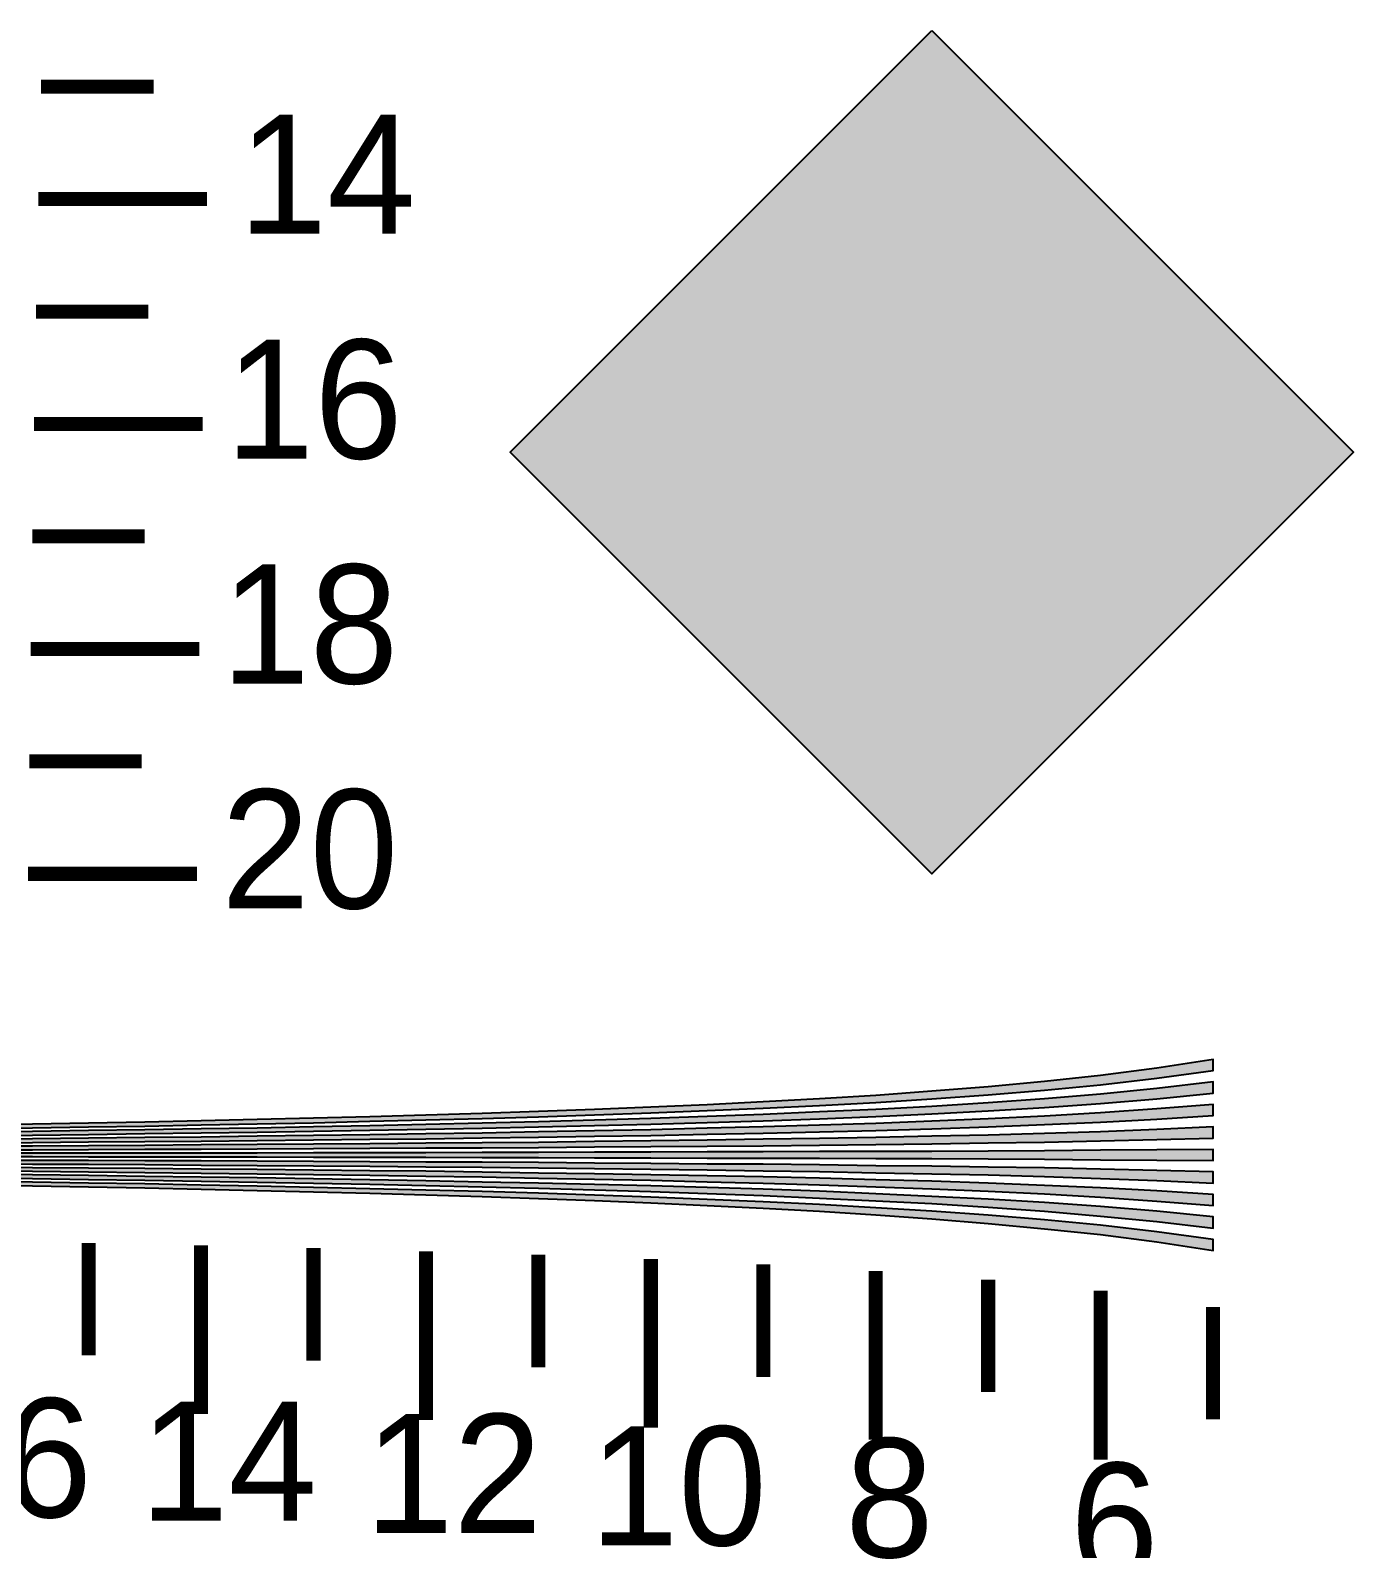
# Model space of a CAD drawing. Header units: millimetres. Extents: x 0 to 1582, y 0 to 984.
# Drawn here: x 902.8 to 1091.1, y 448.3 to 664.3 of the extents above; entities that cross this region are included whole.
import ezdxf

# ---------------------------------------------------------------- set-up
doc = ezdxf.new("R2010")
doc.units = ezdxf.units.MM
for name, color, linetype in [('CENTER', 7, 'Continuous'), ('LABELS', 7, 'Continuous'), ('SFR', 7, 'Continuous')]:
    doc.layers.add(name, color=color, linetype=linetype)

msp = doc.modelspace()

# ---------------------------------------------------------------- hatches: boundary and pattern name
at = {"layer": 'CENTER', "true_color": 0x000000}
h = msp.add_hatch(color=7, dxfattribs=at)
h.dxf.hatch_style = 1
h.paths.add_polyline_path([(1071.12, 517.85), (1063.12, 516.61), (1055.12, 515.57), (1047.12, 514.73), (1039.12, 513.97), (1031.12, 513.33), (1023.12, 512.73), (1015.12, 512.25), (1007.12, 511.81), (999.12, 511.41), (991.12, 511.05), (983.12, 510.73), (975.12, 510.45), (967.12, 510.17), (959.12, 509.93), (951.12, 509.69), (943.12, 509.49), (935.12, 509.29), (927.12, 509.09), (919.12, 508.93), (911.12, 508.77), (903.12, 508.65), (895.12, 508.49), (887.12, 508.37), (879.12, 508.25), (871.12, 508.13), (863.12, 508.01), (855.12, 507.93), (847.12, 507.81), (839.12, 507.73), (831.12, 507.65), (831.12, 507.25), (839.12, 507.33), (847.12, 507.41), (855.12, 507.49), (863.12, 507.57), (871.12, 507.69), (879.12, 507.77), (887.12, 507.89), (895.12, 508.01), (903.12, 508.13), (911.12, 508.25), (919.12, 508.37), (927.12, 508.53), (935.12, 508.69), (943.12, 508.85), (951.12, 509.05), (959.12, 509.25), (967.12, 509.45), (975.12, 509.69), (983.12, 509.97), (991.12, 510.25), (999.12, 510.57), (1007.12, 510.93), (1015.12, 511.29), (1023.12, 511.73), (1031.12, 512.25), (1039.12, 512.81), (1047.12, 513.49), (1055.12, 514.25), (1063.12, 515.17), (1071.12, 516.25), (1071.12, 517.85)])
h = msp.add_hatch(color=7, dxfattribs=at)
h.dxf.hatch_style = 1
h.paths.add_polyline_path([(1071.12, 514.65), (1063.12, 513.69), (1055.12, 512.93), (1047.12, 512.25), (1039.12, 511.69), (1031.12, 511.17), (1023.12, 510.73), (1015.12, 510.37), (1007.12, 510.01), (999.12, 509.73), (991.12, 509.45), (983.12, 509.21), (975.12, 508.97), (967.12, 508.77), (959.12, 508.57), (951.12, 508.41), (943.12, 508.25), (935.12, 508.09), (927.12, 507.97), (919.12, 507.85), (911.12, 507.73), (903.12, 507.61), (895.12, 507.49), (887.12, 507.41), (879.12, 507.29), (871.12, 507.21), (863.12, 507.13), (855.12, 507.05), (847.12, 506.97), (839.12, 506.93), (831.12, 506.85), (831.12, 506.45), (839.12, 506.49), (847.12, 506.57), (855.12, 506.61), (863.12, 506.69), (871.12, 506.77), (879.12, 506.85), (887.12, 506.93), (895.12, 507.01), (903.12, 507.09), (911.12, 507.17), (919.12, 507.29), (927.12, 507.41), (935.12, 507.49), (943.12, 507.65), (951.12, 507.77), (959.12, 507.93), (967.12, 508.09), (975.12, 508.25), (983.12, 508.45), (991.12, 508.65), (999.12, 508.89), (1007.12, 509.13), (1015.12, 509.41), (1023.12, 509.73), (1031.12, 510.13), (1039.12, 510.53), (1047.12, 511.01), (1055.12, 511.57), (1063.12, 512.25), (1071.12, 513.05), (1071.12, 514.65)])
h = msp.add_hatch(color=7, dxfattribs=at)
h.dxf.hatch_style = 1
h.paths.add_polyline_path([(1071.12, 511.45), (1063.12, 510.81), (1055.12, 510.25), (1047.12, 509.77), (1039.12, 509.41), (1031.12, 509.05), (1023.12, 508.73), (1015.12, 508.49), (1007.12, 508.25), (999.12, 508.05), (991.12, 507.85), (983.12, 507.69), (975.12, 507.53), (967.12, 507.37), (959.12, 507.25), (951.12, 507.13), (943.12, 507.01), (935.12, 506.93), (927.12, 506.81), (919.12, 506.73), (911.12, 506.65), (903.12, 506.57), (895.12, 506.49), (887.12, 506.45), (879.12, 506.37), (871.12, 506.29), (863.12, 506.25), (855.12, 506.21), (847.12, 506.13), (839.12, 506.09), (831.12, 506.05), (831.12, 505.65), (839.12, 505.69), (847.12, 505.73), (855.12, 505.77), (863.12, 505.81), (871.12, 505.85), (879.12, 505.88), (887.12, 505.92), (895.12, 506), (903.12, 506.04), (911.12, 506.12), (919.12, 506.16), (927.12, 506.24), (935.12, 506.33), (943.12, 506.41), (951.12, 506.49), (959.12, 506.57), (967.12, 506.69), (975.12, 506.81), (983.12, 506.93), (991.12, 507.05), (999.12, 507.21), (1007.12, 507.37), (1015.12, 507.53), (1023.12, 507.73), (1031.12, 507.97), (1039.12, 508.25), (1047.12, 508.57), (1055.12, 508.93), (1063.12, 509.33), (1071.12, 509.85), (1071.12, 511.45)])
h = msp.add_hatch(color=7, dxfattribs=at)
h.dxf.hatch_style = 1
h.paths.add_polyline_path([(1071.12, 508.25), (1063.12, 507.89), (1055.12, 507.57), (1047.12, 507.33), (1039.12, 507.09), (1031.12, 506.93), (1023.12, 506.73), (1015.12, 506.61), (1007.12, 506.49), (999.12, 506.37), (991.12, 506.25), (983.12, 506.17), (975.12, 506.05), (967.12, 505.97), (959.12, 505.93), (951.12, 505.85), (943.12, 505.77), (935.12, 505.73), (927.12, 505.69), (919.12, 505.61), (911.12, 505.57), (903.12, 505.53), (895.12, 505.49), (887.12, 505.45), (879.12, 505.41), (871.12, 505.41), (863.12, 505.37), (855.12, 505.33), (847.12, 505.29), (839.12, 505.29), (831.12, 505.25), (831.12, 504.85), (839.12, 504.85), (847.12, 504.89), (855.12, 504.89), (863.12, 504.93), (871.12, 504.93), (879.12, 504.97), (887.12, 504.97), (895.12, 505.01), (903.12, 505.01), (911.12, 505.05), (919.12, 505.09), (927.12, 505.09), (935.12, 505.13), (943.12, 505.17), (951.12, 505.21), (959.12, 505.25), (967.12, 505.29), (975.12, 505.33), (983.12, 505.41), (991.12, 505.45), (999.12, 505.53), (1007.12, 505.57), (1015.12, 505.65), (1023.12, 505.73), (1031.12, 505.85), (1039.12, 505.97), (1047.12, 506.09), (1055.12, 506.25), (1063.12, 506.45), (1071.12, 506.65), (1071.12, 508.25)])
h = msp.add_hatch(color=7, dxfattribs=at)
h.dxf.hatch_style = 1
h.paths.add_polyline_path([(1071.12, 505.05), (1063.12, 504.97), (1055.12, 504.93), (1047.12, 504.85), (1039.12, 504.81), (1031.12, 504.77), (1023.12, 504.73), (1015.12, 504.73), (1007.12, 504.69), (999.12, 504.69), (991.12, 504.65), (983.12, 504.65), (975.12, 504.61), (967.12, 504.61), (959.12, 504.57), (951.12, 504.57), (943.12, 504.57), (935.12, 504.53), (927.12, 504.53), (919.12, 504.53), (911.12, 504.53), (903.12, 504.49), (895.12, 504.49), (887.12, 504.49), (879.12, 504.49), (871.12, 504.49), (863.12, 504.49), (855.12, 504.45), (847.12, 504.45), (839.12, 504.45), (831.12, 504.45), (831.12, 504.05), (839.12, 504.05), (847.12, 504.05), (855.12, 504.05), (863.12, 504.02), (871.12, 504.02), (879.12, 504.02), (887.12, 504.02), (895.12, 504.02), (903.12, 504.02), (911.12, 503.98), (919.12, 503.98), (927.12, 503.98), (935.12, 503.98), (943.12, 503.94), (951.12, 503.94), (959.12, 503.94), (967.12, 503.9), (975.12, 503.9), (983.12, 503.86), (991.12, 503.86), (999.12, 503.82), (1007.12, 503.82), (1015.12, 503.78), (1023.12, 503.74), (1031.12, 503.74), (1039.12, 503.7), (1047.12, 503.66), (1055.12, 503.58), (1063.12, 503.54), (1071.12, 503.46), (1071.12, 505.05)])
h = msp.add_hatch(color=7, dxfattribs=at)
h.dxf.hatch_style = 1
h.paths.add_polyline_path([(1071.12, 501.85), (1063.12, 502.05), (1055.12, 502.25), (1047.12, 502.41), (1039.12, 502.53), (1031.12, 502.65), (1023.12, 502.73), (1015.12, 502.85), (1007.12, 502.93), (999.12, 502.97), (991.12, 503.05), (983.12, 503.09), (975.12, 503.17), (967.12, 503.21), (959.12, 503.25), (951.12, 503.29), (943.12, 503.33), (935.12, 503.37), (927.12, 503.41), (919.12, 503.41), (911.12, 503.45), (903.12, 503.49), (895.12, 503.49), (887.12, 503.53), (879.12, 503.53), (871.12, 503.57), (863.12, 503.57), (855.12, 503.61), (847.12, 503.61), (839.12, 503.65), (831.12, 503.65), (831.12, 503.25), (839.12, 503.21), (847.12, 503.21), (855.12, 503.17), (863.12, 503.13), (871.12, 503.09), (879.12, 503.09), (887.12, 503.05), (895.12, 503.01), (903.12, 502.97), (911.12, 502.93), (919.12, 502.89), (927.12, 502.81), (935.12, 502.77), (943.12, 502.73), (951.12, 502.65), (959.12, 502.57), (967.12, 502.53), (975.12, 502.45), (983.12, 502.33), (991.12, 502.25), (999.12, 502.13), (1007.12, 502.01), (1015.12, 501.89), (1023.12, 501.73), (1031.12, 501.57), (1039.12, 501.41), (1047.12, 501.17), (1055.12, 500.93), (1063.12, 500.61), (1071.12, 500.25), (1071.12, 501.85)])
h = msp.add_hatch(color=7, dxfattribs=at)
h.dxf.hatch_style = 1
h.paths.add_polyline_path([(1071.12, 498.65), (1063.12, 499.17), (1055.12, 499.57), (1047.12, 499.93), (1039.12, 500.25), (1031.12, 500.53), (1023.12, 500.73), (1015.12, 500.97), (1007.12, 501.13), (999.12, 501.29), (991.12, 501.45), (983.12, 501.57), (975.12, 501.69), (967.12, 501.81), (959.12, 501.93), (951.12, 502.01), (943.12, 502.09), (935.12, 502.17), (927.12, 502.25), (919.12, 502.33), (911.12, 502.37), (903.12, 502.45), (895.12, 502.49), (887.12, 502.57), (879.12, 502.61), (871.12, 502.65), (863.12, 502.69), (855.12, 502.73), (847.12, 502.77), (839.12, 502.81), (831.12, 502.85), (831.12, 502.45), (839.12, 502.41), (847.12, 502.37), (855.12, 502.29), (863.12, 502.25), (871.12, 502.21), (879.12, 502.13), (887.12, 502.05), (895.12, 502.01), (903.12, 501.93), (911.12, 501.85), (919.12, 501.77), (927.12, 501.69), (935.12, 501.57), (943.12, 501.49), (951.12, 501.37), (959.12, 501.25), (967.12, 501.13), (975.12, 500.97), (983.12, 500.81), (991.12, 500.65), (999.12, 500.45), (1007.12, 500.25), (1015.12, 500.01), (1023.12, 499.73), (1031.12, 499.45), (1039.12, 499.09), (1047.12, 498.73), (1055.12, 498.25), (1063.12, 497.69), (1071.12, 497.05), (1071.12, 498.65)])
h = msp.add_hatch(color=7, dxfattribs=at)
h.dxf.hatch_style = 1
h.paths.add_polyline_path([(1071.12, 495.45), (1063.12, 496.25), (1055.12, 496.93), (1047.12, 497.49), (1039.12, 497.97), (1031.12, 498.37), (1023.12, 498.73), (1015.12, 499.09), (1007.12, 499.37), (999.12, 499.61), (991.12, 499.85), (983.12, 500.05), (975.12, 500.25), (967.12, 500.41), (959.12, 500.57), (951.12, 500.73), (943.12, 500.85), (935.12, 501.01), (927.12, 501.09), (919.12, 501.21), (911.12, 501.33), (903.12, 501.41), (895.12, 501.49), (887.12, 501.57), (879.12, 501.65), (871.12, 501.73), (863.12, 501.81), (855.12, 501.89), (847.12, 501.93), (839.12, 502.01), (831.12, 502.05), (831.12, 501.65), (839.12, 501.57), (847.12, 501.53), (855.12, 501.45), (863.12, 501.37), (871.12, 501.29), (879.12, 501.21), (887.12, 501.09), (895.12, 501.01), (903.12, 500.89), (911.12, 500.77), (919.12, 500.65), (927.12, 500.53), (935.12, 500.41), (943.12, 500.25), (951.12, 500.09), (959.12, 499.93), (967.12, 499.73), (975.12, 499.53), (983.12, 499.29), (991.12, 499.05), (999.12, 498.77), (1007.12, 498.49), (1015.12, 498.13), (1023.12, 497.73), (1031.12, 497.33), (1039.12, 496.81), (1047.12, 496.25), (1055.12, 495.57), (1063.12, 494.81), (1071.12, 493.85), (1071.12, 495.45), (1071.12, 495.45)])
h = msp.add_hatch(color=7, dxfattribs=at)
h.dxf.hatch_style = 1
h.paths.add_polyline_path([(1071.12, 492.25), (1063.12, 493.33), (1055.12, 494.25), (1047.12, 495.01), (1039.12, 495.69), (1031.12, 496.25), (1023.12, 496.73), (1015.12, 497.21), (1007.12, 497.57), (999.12, 497.93), (991.12, 498.25), (983.12, 498.53), (975.12, 498.81), (967.12, 499.05), (959.12, 499.25), (951.12, 499.45), (943.12, 499.65), (935.12, 499.81), (927.12, 499.97), (919.12, 500.13), (911.12, 500.25), (903.12, 500.37), (895.12, 500.49), (887.12, 500.61), (879.12, 500.73), (871.12, 500.81), (863.12, 500.93), (855.12, 501.01), (847.12, 501.09), (839.12, 501.17), (831.12, 501.25), (831.12, 500.85), (839.12, 500.77), (847.12, 500.69), (855.12, 500.57), (863.12, 500.49), (871.12, 500.37), (879.12, 500.25), (887.12, 500.13), (895.12, 500.01), (903.12, 499.85), (911.12, 499.73), (919.12, 499.57), (927.12, 499.41), (935.12, 499.21), (943.12, 499.01), (951.12, 498.81), (959.12, 498.57), (967.12, 498.33), (975.12, 498.05), (983.12, 497.77), (991.12, 497.45), (999.12, 497.09), (1007.12, 496.69), (1015.12, 496.25), (1023.12, 495.73), (1031.12, 495.17), (1039.12, 494.53), (1047.12, 493.77), (1055.12, 492.93), (1063.12, 491.89), (1071.12, 490.65), (1071.12, 492.25)])
at = {"layer": 'SFR', "true_color": 0x000000}
h = msp.add_hatch(color=7, dxfattribs=at)
h.dxf.hatch_style = 1
h.paths.add_polyline_path([(1031.12, 664.25), (1091.12, 604.25), (1031.12, 544.25), (971.12, 604.25), (1031.12, 664.25)])

# ---------------------------------------------------------------- linework, layer by layer
at = {"layer": 'CENTER', "color": 250, "lineweight": 35, "const_width": 2}
for points in [[(904.36, 656.25), (920.36, 656.25)], [(903.96, 640.25), (927.96, 640.25)], [(903.64, 624.25), (919.64, 624.25)], [(903.36, 608.25), (927.36, 608.25)], [(903.12, 592.25), (919.12, 592.25)], [(902.88, 576.25), (926.88, 576.25)], [(902.68, 560.25), (918.68, 560.25)], [(902.52, 544.25), (926.52, 544.25)], [(911.12, 491.73), (911.12, 475.73)], [(927.12, 491.41), (927.12, 467.41)], [(943.12, 491.01), (943.12, 475.01)], [(959.12, 490.57), (959.12, 466.57)], [(975.12, 490.05), (975.12, 474.05)], [(991.12, 489.45), (991.12, 465.45)], [(1007.12, 488.69), (1007.12, 472.69)], [(1023.12, 487.73), (1023.12, 463.73)], [(1039.12, 486.53), (1039.12, 470.53)], [(1055.12, 484.93), (1055.12, 460.93)], [(1071.12, 482.65), (1071.12, 466.65)]]:
    msp.add_lwpolyline(points, dxfattribs=at)
at = {"layer": 'CENTER', "color": 250}
for points in [[(895.12, 508.01), (903.12, 508.13), (911.12, 508.25), (919.12, 508.37), (927.12, 508.53), (935.12, 508.69), (943.12, 508.85), (951.12, 509.05), (959.12, 509.25), (967.12, 509.45), (975.12, 509.69), (983.12, 509.97), (991.12, 510.25), (999.12, 510.57), (1007.12, 510.93), (1015.12, 511.29), (1023.12, 511.73), (1031.12, 512.25), (1039.12, 512.81), (1047.12, 513.49), (1055.12, 514.25), (1063.12, 515.17), (1071.12, 516.25), (1071.12, 517.85), (1071.12, 517.85), (1063.12, 516.61), (1055.12, 515.57), (1047.12, 514.73), (1039.12, 513.97), (1031.12, 513.33), (1023.12, 512.73), (1015.12, 512.25), (1007.12, 511.81), (999.12, 511.41), (991.12, 511.05), (983.12, 510.73), (975.12, 510.45), (967.12, 510.17), (959.12, 509.93), (951.12, 509.69), (943.12, 509.49), (935.12, 509.29), (927.12, 509.09), (919.12, 508.93), (911.12, 508.77), (903.12, 508.65), (895.12, 508.49)], [(895.12, 507.01), (903.12, 507.09), (911.12, 507.17), (919.12, 507.29), (927.12, 507.41), (935.12, 507.49), (943.12, 507.65), (951.12, 507.77), (959.12, 507.93), (967.12, 508.09), (975.12, 508.25), (983.12, 508.45), (991.12, 508.65), (999.12, 508.89), (1007.12, 509.13), (1015.12, 509.41), (1023.12, 509.73), (1031.12, 510.13), (1039.12, 510.53), (1047.12, 511.01), (1055.12, 511.57), (1063.12, 512.25), (1071.12, 513.05), (1071.12, 514.65), (1071.12, 514.65), (1063.12, 513.69), (1055.12, 512.93), (1047.12, 512.25), (1039.12, 511.69), (1031.12, 511.17), (1023.12, 510.73), (1015.12, 510.37), (1007.12, 510.01), (999.12, 509.73), (991.12, 509.45), (983.12, 509.21), (975.12, 508.97), (967.12, 508.77), (959.12, 508.57), (951.12, 508.41), (943.12, 508.25), (935.12, 508.09), (927.12, 507.97), (919.12, 507.85), (911.12, 507.73), (903.12, 507.61), (895.12, 507.49)], [(895.12, 506), (903.12, 506.04), (911.12, 506.12), (919.12, 506.16), (927.12, 506.24), (935.12, 506.33), (943.12, 506.41), (951.12, 506.49), (959.12, 506.57), (967.12, 506.69), (975.12, 506.81), (983.12, 506.93), (991.12, 507.05), (999.12, 507.21), (1007.12, 507.37), (1015.12, 507.53), (1023.12, 507.73), (1031.12, 507.97), (1039.12, 508.25), (1047.12, 508.57), (1055.12, 508.93), (1063.12, 509.33), (1071.12, 509.85), (1071.12, 511.45), (1071.12, 511.45), (1063.12, 510.81), (1055.12, 510.25), (1047.12, 509.77), (1039.12, 509.41), (1031.12, 509.05), (1023.12, 508.73), (1015.12, 508.49), (1007.12, 508.25), (999.12, 508.05), (991.12, 507.85), (983.12, 507.69), (975.12, 507.53), (967.12, 507.37), (959.12, 507.25), (951.12, 507.13), (943.12, 507.01), (935.12, 506.93), (927.12, 506.81), (919.12, 506.73), (911.12, 506.65), (903.12, 506.57), (895.12, 506.49)], [(895.12, 505.01), (903.12, 505.01), (911.12, 505.05), (919.12, 505.09), (927.12, 505.09), (935.12, 505.13), (943.12, 505.17), (951.12, 505.21), (959.12, 505.25), (967.12, 505.29), (975.12, 505.33), (983.12, 505.41), (991.12, 505.45), (999.12, 505.53), (1007.12, 505.57), (1015.12, 505.65), (1023.12, 505.73), (1031.12, 505.85), (1039.12, 505.97), (1047.12, 506.09), (1055.12, 506.25), (1063.12, 506.45), (1071.12, 506.65), (1071.12, 508.25), (1071.12, 508.25), (1063.12, 507.89), (1055.12, 507.57), (1047.12, 507.33), (1039.12, 507.09), (1031.12, 506.93), (1023.12, 506.73), (1015.12, 506.61), (1007.12, 506.49), (999.12, 506.37), (991.12, 506.25), (983.12, 506.17), (975.12, 506.05), (967.12, 505.97), (959.12, 505.93), (951.12, 505.85), (943.12, 505.77), (935.12, 505.73), (927.12, 505.69), (919.12, 505.61), (911.12, 505.57), (903.12, 505.53), (895.12, 505.49)], [(895.12, 504.02), (903.12, 504.02), (911.12, 503.98), (919.12, 503.98), (927.12, 503.98), (935.12, 503.98), (943.12, 503.94), (951.12, 503.94), (959.12, 503.94), (967.12, 503.9), (975.12, 503.9), (983.12, 503.86), (991.12, 503.86), (999.12, 503.82), (1007.12, 503.82), (1015.12, 503.78), (1023.12, 503.74), (1031.12, 503.74), (1039.12, 503.7), (1047.12, 503.66), (1055.12, 503.58), (1063.12, 503.54), (1071.12, 503.46), (1071.12, 505.05), (1071.12, 505.05), (1063.12, 504.97), (1055.12, 504.93), (1047.12, 504.85), (1039.12, 504.81), (1031.12, 504.77), (1023.12, 504.73), (1015.12, 504.73), (1007.12, 504.69), (999.12, 504.69), (991.12, 504.65), (983.12, 504.65), (975.12, 504.61), (967.12, 504.61), (959.12, 504.57), (951.12, 504.57), (943.12, 504.57), (935.12, 504.53), (927.12, 504.53), (919.12, 504.53), (911.12, 504.53), (903.12, 504.49), (895.12, 504.49)], [(895.12, 503.01), (903.12, 502.97), (911.12, 502.93), (919.12, 502.89), (927.12, 502.81), (935.12, 502.77), (943.12, 502.73), (951.12, 502.65), (959.12, 502.57), (967.12, 502.53), (975.12, 502.45), (983.12, 502.33), (991.12, 502.25), (999.12, 502.13), (1007.12, 502.01), (1015.12, 501.89), (1023.12, 501.73), (1031.12, 501.57), (1039.12, 501.41), (1047.12, 501.17), (1055.12, 500.93), (1063.12, 500.61), (1071.12, 500.25), (1071.12, 501.85), (1071.12, 501.85), (1063.12, 502.05), (1055.12, 502.25), (1047.12, 502.41), (1039.12, 502.53), (1031.12, 502.65), (1023.12, 502.73), (1015.12, 502.85), (1007.12, 502.93), (999.12, 502.97), (991.12, 503.05), (983.12, 503.09), (975.12, 503.17), (967.12, 503.21), (959.12, 503.25), (951.12, 503.29), (943.12, 503.33), (935.12, 503.37), (927.12, 503.41), (919.12, 503.41), (911.12, 503.45), (903.12, 503.49), (895.12, 503.49)], [(895.12, 502.01), (903.12, 501.93), (911.12, 501.85), (919.12, 501.77), (927.12, 501.69), (935.12, 501.57), (943.12, 501.49), (951.12, 501.37), (959.12, 501.25), (967.12, 501.13), (975.12, 500.97), (983.12, 500.81), (991.12, 500.65), (999.12, 500.45), (1007.12, 500.25), (1015.12, 500.01), (1023.12, 499.73), (1031.12, 499.45), (1039.12, 499.09), (1047.12, 498.73), (1055.12, 498.25), (1063.12, 497.69), (1071.12, 497.05), (1071.12, 498.65), (1071.12, 498.65), (1063.12, 499.17), (1055.12, 499.57), (1047.12, 499.93), (1039.12, 500.25), (1031.12, 500.53), (1023.12, 500.73), (1015.12, 500.97), (1007.12, 501.13), (999.12, 501.29), (991.12, 501.45), (983.12, 501.57), (975.12, 501.69), (967.12, 501.81), (959.12, 501.93), (951.12, 502.01), (943.12, 502.09), (935.12, 502.17), (927.12, 502.25), (919.12, 502.33), (911.12, 502.37), (903.12, 502.45), (895.12, 502.49)], [(895.12, 501.01), (903.12, 500.89), (911.12, 500.77), (919.12, 500.65), (927.12, 500.53), (935.12, 500.41), (943.12, 500.25), (951.12, 500.09), (959.12, 499.93), (967.12, 499.73), (975.12, 499.53), (983.12, 499.29), (991.12, 499.05), (999.12, 498.77), (1007.12, 498.49), (1015.12, 498.13), (1023.12, 497.73), (1031.12, 497.33), (1039.12, 496.81), (1047.12, 496.25), (1055.12, 495.57), (1063.12, 494.81), (1071.12, 493.85), (1071.12, 495.45), (1071.12, 495.45), (1071.12, 495.45), (1063.12, 496.25), (1055.12, 496.93), (1047.12, 497.49), (1039.12, 497.97), (1031.12, 498.37), (1023.12, 498.73), (1015.12, 499.09), (1007.12, 499.37), (999.12, 499.61), (991.12, 499.85), (983.12, 500.05), (975.12, 500.25), (967.12, 500.41), (959.12, 500.57), (951.12, 500.73), (943.12, 500.85), (935.12, 501.01), (927.12, 501.09), (919.12, 501.21), (911.12, 501.33), (903.12, 501.41), (895.12, 501.49)], [(895.12, 500.01), (903.12, 499.85), (911.12, 499.73), (919.12, 499.57), (927.12, 499.41), (935.12, 499.21), (943.12, 499.01), (951.12, 498.81), (959.12, 498.57), (967.12, 498.33), (975.12, 498.05), (983.12, 497.77), (991.12, 497.45), (999.12, 497.09), (1007.12, 496.69), (1015.12, 496.25), (1023.12, 495.73), (1031.12, 495.17), (1039.12, 494.53), (1047.12, 493.77), (1055.12, 492.93), (1063.12, 491.89), (1071.12, 490.65), (1071.12, 492.25), (1071.12, 492.25), (1063.12, 493.33), (1055.12, 494.25), (1047.12, 495.01), (1039.12, 495.69), (1031.12, 496.25), (1023.12, 496.73), (1015.12, 497.21), (1007.12, 497.57), (999.12, 497.93), (991.12, 498.25), (983.12, 498.53), (975.12, 498.81), (967.12, 499.05), (959.12, 499.25), (951.12, 499.45), (943.12, 499.65), (935.12, 499.81), (927.12, 499.97), (919.12, 500.13), (911.12, 500.25), (903.12, 500.37), (895.12, 500.49)]]:
    msp.add_lwpolyline(points, dxfattribs=at)
at = {"layer": 'CENTER', "color": 250, "true_color": 0x000000}
for points in [[(1071.12, 516.25), (1023.12, 512.73), (991.12, 510.25)], [(1071.12, 516.25), (991.12, 510.25), (999.12, 510.57)], [(1071.12, 516.25), (999.12, 510.57), (1007.12, 510.93)], [(1071.12, 516.25), (1007.12, 510.93), (1015.12, 511.29)], [(1071.12, 516.25), (1015.12, 511.29), (1023.12, 511.73)], [(1071.12, 516.25), (1031.12, 513.33), (1023.12, 512.73)], [(1071.12, 516.25), (1023.12, 511.73), (1031.12, 512.25)], [(1071.12, 516.25), (1039.12, 513.97), (1031.12, 513.33)], [(1071.12, 516.25), (1031.12, 512.25), (1039.12, 512.81)], [(1071.12, 516.25), (1047.12, 514.73), (1039.12, 513.97)], [(1071.12, 516.25), (1039.12, 512.81), (1047.12, 513.49)], [(1071.12, 516.25), (1055.12, 515.57), (1047.12, 514.73)], [(1071.12, 516.25), (1047.12, 513.49), (1055.12, 514.25)], [(1071.12, 516.25), (1063.12, 516.61), (1055.12, 515.57)], [(1055.12, 514.25), (1063.12, 515.17), (1071.12, 516.25)], [(1071.12, 516.25), (1071.12, 517.85), (1063.12, 516.61)], [(1071.12, 513.05), (1071.12, 514.65), (1063.12, 513.69)], [(1015.12, 512.25), (1007.12, 511.81), (967.12, 509.45)], [(1015.12, 512.25), (967.12, 509.45), (975.12, 509.69)], [(1071.12, 513.05), (1023.12, 510.73), (975.12, 508.25)], [(1071.12, 513.05), (975.12, 508.25), (983.12, 508.45)], [(1023.12, 512.73), (1015.12, 512.25), (975.12, 509.69)], [(1023.12, 512.73), (975.12, 509.69), (983.12, 509.97)], [(1071.12, 513.05), (983.12, 508.45), (991.12, 508.65)], [(1023.12, 512.73), (983.12, 509.97), (991.12, 510.25)], [(1071.12, 513.05), (991.12, 508.65), (999.12, 508.89)], [(1071.12, 513.05), (999.12, 508.89), (1007.12, 509.13)], [(1071.12, 513.05), (1007.12, 509.13), (1015.12, 509.41)], [(1071.12, 513.05), (1015.12, 509.41), (1023.12, 509.73)], [(1071.12, 513.05), (1031.12, 511.17), (1023.12, 510.73)], [(1071.12, 513.05), (1023.12, 509.73), (1031.12, 510.13)], [(1071.12, 513.05), (1039.12, 511.69), (1031.12, 511.17)], [(1071.12, 513.05), (1031.12, 510.13), (1039.12, 510.53)], [(1071.12, 513.05), (1047.12, 512.25), (1039.12, 511.69)], [(1071.12, 513.05), (1039.12, 510.53), (1047.12, 511.01)], [(1071.12, 513.05), (1055.12, 512.93), (1047.12, 512.25)], [(1071.12, 513.05), (1047.12, 511.01), (1055.12, 511.57)], [(1071.12, 513.05), (1063.12, 513.69), (1055.12, 512.93)], [(1055.12, 511.57), (1063.12, 512.25), (1071.12, 513.05)], [(967.12, 510.17), (951.12, 509.69), (903.12, 508.13)], [(967.12, 510.17), (903.12, 508.13), (911.12, 508.25)], [(967.12, 510.17), (911.12, 508.25), (919.12, 508.37)], [(983.12, 510.73), (975.12, 510.45), (919.12, 508.37)], [(983.12, 510.73), (919.12, 508.37), (927.12, 508.53)], [(975.12, 510.45), (967.12, 510.17), (919.12, 508.37)], [(983.12, 510.73), (927.12, 508.53), (935.12, 508.69)], [(1071.12, 509.85), (991.12, 507.85), (927.12, 506.24)], [(1071.12, 509.85), (927.12, 506.24), (935.12, 506.33)], [(991.12, 511.05), (983.12, 510.73), (935.12, 508.69)], [(991.12, 511.05), (935.12, 508.69), (943.12, 508.85)], [(1007.12, 510.01), (999.12, 509.73), (935.12, 507.49)], [(1007.12, 510.01), (935.12, 507.49), (943.12, 507.65)], [(1071.12, 509.85), (935.12, 506.33), (943.12, 506.41)], [(999.12, 511.41), (991.12, 511.05), (943.12, 508.85)], [(999.12, 511.41), (943.12, 508.85), (951.12, 509.05)], [(1007.12, 510.01), (943.12, 507.65), (951.12, 507.77)], [(1071.12, 509.85), (943.12, 506.41), (951.12, 506.49)], [(999.12, 511.41), (951.12, 509.05), (959.12, 509.25)], [(967.12, 510.17), (959.12, 509.93), (951.12, 509.69)], [(1007.12, 510.01), (951.12, 507.77), (959.12, 507.93)], [(1071.12, 509.85), (951.12, 506.49), (959.12, 506.57)], [(1007.12, 511.81), (999.12, 511.41), (959.12, 509.25)], [(1007.12, 511.81), (959.12, 509.25), (967.12, 509.45)], [(1007.12, 510.01), (959.12, 507.93), (967.12, 508.09)], [(1071.12, 509.85), (959.12, 506.57), (967.12, 506.69)], [(1023.12, 510.73), (1015.12, 510.37), (967.12, 508.09)], [(1023.12, 510.73), (967.12, 508.09), (975.12, 508.25)], [(1015.12, 510.37), (1007.12, 510.01), (967.12, 508.09)], [(1071.12, 509.85), (967.12, 506.69), (975.12, 506.81)], [(1071.12, 509.85), (975.12, 506.81), (983.12, 506.93)], [(1071.12, 509.85), (983.12, 506.93), (991.12, 507.05)], [(1071.12, 509.85), (999.12, 508.05), (991.12, 507.85)], [(1071.12, 509.85), (991.12, 507.05), (999.12, 507.21)], [(1071.12, 509.85), (1007.12, 508.25), (999.12, 508.05)], [(1071.12, 509.85), (999.12, 507.21), (1007.12, 507.37)], [(1071.12, 509.85), (1015.12, 508.49), (1007.12, 508.25)], [(1071.12, 509.85), (1007.12, 507.37), (1015.12, 507.53)], [(1071.12, 509.85), (1023.12, 508.73), (1015.12, 508.49)], [(1071.12, 509.85), (1015.12, 507.53), (1023.12, 507.73)], [(1071.12, 509.85), (1031.12, 509.05), (1023.12, 508.73)], [(1071.12, 509.85), (1023.12, 507.73), (1031.12, 507.97)], [(1071.12, 509.85), (1039.12, 509.41), (1031.12, 509.05)], [(1071.12, 509.85), (1031.12, 507.97), (1039.12, 508.25)], [(1071.12, 509.85), (1047.12, 509.77), (1039.12, 509.41)], [(1071.12, 509.85), (1039.12, 508.25), (1047.12, 508.57)], [(1071.12, 509.85), (1055.12, 510.25), (1047.12, 509.77)], [(1071.12, 509.85), (1047.12, 508.57), (1055.12, 508.93)], [(1071.12, 509.85), (1063.12, 510.81), (1055.12, 510.25)], [(1055.12, 508.93), (1063.12, 509.33), (1071.12, 509.85)], [(1071.12, 509.85), (1071.12, 511.45), (1063.12, 510.81)], [(911.12, 508.77), (895.12, 508.49), (831.12, 507.25)], [(911.12, 508.77), (831.12, 507.25), (839.12, 507.33)], [(935.12, 508.09), (911.12, 507.73), (831.12, 506.45)], [(935.12, 508.09), (831.12, 506.45), (839.12, 506.49)], [(911.12, 507.73), (903.12, 507.61), (831.12, 506.45)], [(903.12, 507.61), (895.12, 507.49), (831.12, 506.45)], [(927.12, 509.09), (919.12, 508.93), (839.12, 507.33)], [(927.12, 509.09), (839.12, 507.33), (847.12, 507.41)], [(919.12, 508.93), (911.12, 508.77), (839.12, 507.33)], [(935.12, 508.09), (839.12, 506.49), (847.12, 506.57)], [(927.12, 509.09), (847.12, 507.41), (855.12, 507.49)], [(935.12, 508.09), (847.12, 506.57), (855.12, 506.61)], [(927.12, 509.09), (855.12, 507.49), (863.12, 507.57)], [(935.12, 508.09), (855.12, 506.61), (863.12, 506.69)], [(927.12, 509.09), (863.12, 507.57), (871.12, 507.69)], [(935.12, 508.09), (863.12, 506.69), (871.12, 506.77)], [(927.12, 509.09), (871.12, 507.69), (879.12, 507.77)], [(959.12, 508.57), (951.12, 508.41), (871.12, 506.77)], [(959.12, 508.57), (871.12, 506.77), (879.12, 506.85)], [(951.12, 508.41), (943.12, 508.25), (871.12, 506.77)], [(943.12, 508.25), (935.12, 508.09), (871.12, 506.77)], [(951.12, 509.69), (935.12, 509.29), (879.12, 507.77)], [(951.12, 509.69), (879.12, 507.77), (887.12, 507.89)], [(935.12, 509.29), (927.12, 509.09), (879.12, 507.77)], [(959.12, 508.57), (879.12, 506.85), (887.12, 506.93)], [(951.12, 509.69), (887.12, 507.89), (895.12, 508.01)], [(959.12, 508.57), (887.12, 506.93), (895.12, 507.01)], [(951.12, 509.69), (895.12, 508.01), (903.12, 508.13)], [(911.12, 508.77), (903.12, 508.65), (895.12, 508.49)], [(959.12, 508.57), (895.12, 507.01), (903.12, 507.09)], [(975.12, 508.97), (967.12, 508.77), (903.12, 507.09)], [(975.12, 508.97), (903.12, 507.09), (911.12, 507.17)], [(967.12, 508.77), (959.12, 508.57), (903.12, 507.09)], [(991.12, 507.85), (983.12, 507.69), (903.12, 506.04)], [(991.12, 507.85), (903.12, 506.04), (911.12, 506.12)], [(983.12, 507.69), (975.12, 507.53), (903.12, 506.04)], [(975.12, 508.97), (911.12, 507.17), (919.12, 507.29)], [(935.12, 508.09), (927.12, 507.97), (911.12, 507.73)], [(927.12, 507.97), (919.12, 507.85), (911.12, 507.73)], [(991.12, 507.85), (911.12, 506.12), (919.12, 506.16)], [(975.12, 508.97), (919.12, 507.29), (927.12, 507.41)], [(991.12, 507.85), (919.12, 506.16), (927.12, 506.24)], [(991.12, 509.45), (983.12, 509.21), (927.12, 507.41)], [(991.12, 509.45), (927.12, 507.41), (935.12, 507.49)], [(983.12, 509.21), (975.12, 508.97), (927.12, 507.41)], [(999.12, 509.73), (991.12, 509.45), (935.12, 507.49)], [(951.12, 509.69), (943.12, 509.49), (935.12, 509.29)], [(1071.12, 506.65), (1063.12, 507.89), (1055.12, 507.57)], [(1071.12, 506.65), (1071.12, 508.25), (1063.12, 507.89)], [(927.12, 506.81), (903.12, 506.57), (831.12, 505.65)], [(927.12, 506.81), (831.12, 505.65), (839.12, 505.69)], [(1071.12, 506.65), (943.12, 505.77), (831.12, 504.85)], [(1071.12, 506.65), (831.12, 504.85), (839.12, 504.85)], [(903.12, 506.57), (895.12, 506.49), (831.12, 505.65)], [(943.12, 505.77), (919.12, 505.61), (831.12, 504.85)], [(919.12, 505.61), (903.12, 505.53), (831.12, 504.85)], [(903.12, 505.53), (879.12, 505.41), (831.12, 504.85)], [(943.12, 507.01), (927.12, 506.81), (839.12, 505.69)], [(943.12, 507.01), (839.12, 505.69), (847.12, 505.73)], [(1071.12, 506.65), (839.12, 504.85), (847.12, 504.89)], [(943.12, 507.01), (847.12, 505.73), (855.12, 505.77)], [(1071.12, 506.65), (847.12, 504.89), (855.12, 504.89)], [(943.12, 507.01), (855.12, 505.77), (863.12, 505.81)], [(1071.12, 506.65), (855.12, 504.89), (863.12, 504.93)], [(967.12, 507.37), (951.12, 507.13), (863.12, 505.81)], [(967.12, 507.37), (863.12, 505.81), (871.12, 505.85)], [(951.12, 507.13), (943.12, 507.01), (863.12, 505.81)], [(1071.12, 506.65), (863.12, 504.93), (871.12, 504.93)], [(967.12, 507.37), (871.12, 505.85), (879.12, 505.88)], [(1071.12, 506.65), (871.12, 504.93), (879.12, 504.97)], [(967.12, 507.37), (879.12, 505.88), (887.12, 505.92)], [(1071.12, 506.65), (879.12, 504.97), (887.12, 504.97)], [(903.12, 505.53), (895.12, 505.49), (879.12, 505.41)], [(967.12, 507.37), (887.12, 505.92), (895.12, 506)], [(1071.12, 506.65), (887.12, 504.97), (895.12, 505.01)], [(967.12, 507.37), (895.12, 506), (903.12, 506.04)], [(1071.12, 506.65), (895.12, 505.01), (903.12, 505.01)], [(975.12, 507.53), (967.12, 507.37), (903.12, 506.04)], [(927.12, 506.81), (919.12, 506.73), (903.12, 506.57)], [(919.12, 506.73), (911.12, 506.65), (903.12, 506.57)], [(1071.12, 506.65), (903.12, 505.01), (911.12, 505.05)], [(919.12, 505.61), (911.12, 505.57), (903.12, 505.53)], [(1071.12, 506.65), (911.12, 505.05), (919.12, 505.09)], [(1071.12, 506.65), (919.12, 505.09), (927.12, 505.09)], [(943.12, 505.77), (927.12, 505.69), (919.12, 505.61)], [(943.12, 507.01), (935.12, 506.93), (927.12, 506.81)], [(1071.12, 506.65), (927.12, 505.09), (935.12, 505.13)], [(943.12, 505.77), (935.12, 505.73), (927.12, 505.69)], [(1071.12, 506.65), (935.12, 505.13), (943.12, 505.17)], [(1071.12, 506.65), (951.12, 505.85), (943.12, 505.77)], [(1071.12, 506.65), (943.12, 505.17), (951.12, 505.21)], [(967.12, 507.37), (959.12, 507.25), (951.12, 507.13)], [(1071.12, 506.65), (967.12, 505.97), (951.12, 505.85)], [(1071.12, 506.65), (951.12, 505.21), (959.12, 505.25)], [(967.12, 505.97), (959.12, 505.93), (951.12, 505.85)], [(1071.12, 506.65), (959.12, 505.25), (967.12, 505.29)], [(1071.12, 506.65), (975.12, 506.05), (967.12, 505.97)], [(1071.12, 506.65), (967.12, 505.29), (975.12, 505.33)], [(1071.12, 506.65), (983.12, 506.17), (975.12, 506.05)], [(1071.12, 506.65), (975.12, 505.33), (983.12, 505.41)], [(1071.12, 506.65), (991.12, 506.25), (983.12, 506.17)], [(1071.12, 506.65), (983.12, 505.41), (991.12, 505.45)], [(1071.12, 506.65), (999.12, 506.37), (991.12, 506.25)], [(1071.12, 506.65), (991.12, 505.45), (999.12, 505.53)], [(1071.12, 506.65), (1007.12, 506.49), (999.12, 506.37)], [(1071.12, 506.65), (999.12, 505.53), (1007.12, 505.57)], [(1071.12, 506.65), (1015.12, 506.61), (1007.12, 506.49)], [(1071.12, 506.65), (1007.12, 505.57), (1015.12, 505.65)], [(1071.12, 506.65), (1023.12, 506.73), (1015.12, 506.61)], [(1071.12, 506.65), (1015.12, 505.65), (1023.12, 505.73)], [(1071.12, 506.65), (1031.12, 506.93), (1023.12, 506.73)], [(1071.12, 506.65), (1023.12, 505.73), (1031.12, 505.85)], [(1071.12, 506.65), (1039.12, 507.09), (1031.12, 506.93)], [(1071.12, 506.65), (1031.12, 505.85), (1039.12, 505.97)], [(1071.12, 506.65), (1047.12, 507.33), (1039.12, 507.09)], [(1071.12, 506.65), (1039.12, 505.97), (1047.12, 506.09)], [(1071.12, 506.65), (1055.12, 507.57), (1047.12, 507.33)], [(1047.12, 506.09), (1063.12, 506.45), (1071.12, 506.65)], [(1047.12, 506.09), (1055.12, 506.25), (1063.12, 506.45)], [(959.12, 504.57), (935.12, 504.53), (831.12, 504.05)], [(959.12, 504.57), (831.12, 504.05), (839.12, 504.05)], [(935.12, 504.53), (903.12, 504.49), (831.12, 504.05)], [(903.12, 504.49), (855.12, 504.45), (831.12, 504.05)], [(1015.12, 502.85), (847.12, 503.61), (831.12, 503.65)], [(1015.12, 502.85), (831.12, 503.65), (831.12, 503.25)], [(959.12, 504.57), (839.12, 504.05), (847.12, 504.05)], [(959.12, 504.57), (847.12, 504.05), (855.12, 504.05)], [(1015.12, 502.85), (863.12, 503.57), (847.12, 503.61)], [(967.12, 504.61), (959.12, 504.57), (855.12, 504.05)], [(967.12, 504.61), (855.12, 504.05), (863.12, 504.02)], [(903.12, 504.49), (895.12, 504.49), (855.12, 504.45)], [(967.12, 504.61), (863.12, 504.02), (871.12, 504.02)], [(1015.12, 502.85), (871.12, 503.57), (863.12, 503.57)], [(967.12, 504.61), (871.12, 504.02), (879.12, 504.02)], [(1015.12, 502.85), (879.12, 503.53), (871.12, 503.57)], [(967.12, 504.61), (879.12, 504.02), (887.12, 504.02)], [(1015.12, 502.85), (887.12, 503.53), (879.12, 503.53)], [(967.12, 504.61), (887.12, 504.02), (895.12, 504.02)], [(1015.12, 502.85), (895.12, 503.49), (887.12, 503.53)], [(967.12, 504.61), (895.12, 504.02), (903.12, 504.02)], [(1015.12, 502.85), (903.12, 503.49), (895.12, 503.49)], [(967.12, 504.61), (903.12, 504.02), (911.12, 503.98)], [(919.12, 504.53), (911.12, 504.53), (903.12, 504.49)], [(927.12, 504.53), (919.12, 504.53), (903.12, 504.49)], [(935.12, 504.53), (927.12, 504.53), (903.12, 504.49)], [(1015.12, 502.85), (911.12, 503.45), (903.12, 503.49)], [(967.12, 504.61), (911.12, 503.98), (919.12, 503.98)], [(1015.12, 502.85), (919.12, 503.41), (911.12, 503.45)], [(967.12, 504.61), (919.12, 503.98), (927.12, 503.98)], [(1015.12, 502.85), (927.12, 503.41), (919.12, 503.41)], [(967.12, 504.61), (927.12, 503.98), (935.12, 503.98)], [(1015.12, 502.85), (935.12, 503.37), (927.12, 503.41)], [(967.12, 504.61), (935.12, 503.98), (943.12, 503.94)], [(951.12, 504.57), (943.12, 504.57), (935.12, 504.53)], [(959.12, 504.57), (951.12, 504.57), (935.12, 504.53)], [(1015.12, 502.85), (943.12, 503.33), (935.12, 503.37)], [(967.12, 504.61), (943.12, 503.94), (951.12, 503.94)], [(1015.12, 502.85), (951.12, 503.29), (943.12, 503.33)], [(967.12, 504.61), (951.12, 503.94), (959.12, 503.94)], [(1015.12, 502.85), (959.12, 503.25), (951.12, 503.29)], [(967.12, 504.61), (959.12, 503.94), (967.12, 503.9)], [(1071.12, 503.46), (975.12, 504.61), (967.12, 504.61)], [(967.12, 504.61), (967.12, 503.9), (975.12, 503.9)], [(967.12, 504.61), (975.12, 503.9), (983.12, 503.86)], [(967.12, 504.61), (983.12, 503.86), (991.12, 503.86)], [(967.12, 504.61), (991.12, 503.86), (999.12, 503.82)], [(967.12, 504.61), (999.12, 503.82), (1007.12, 503.82)], [(967.12, 504.61), (1007.12, 503.82), (1015.12, 503.78)], [(967.12, 504.61), (1015.12, 503.78), (1023.12, 503.74)], [(967.12, 504.61), (1023.12, 503.74), (1031.12, 503.74)], [(967.12, 504.61), (1031.12, 503.74), (1039.12, 503.7)], [(967.12, 504.61), (1039.12, 503.7), (1047.12, 503.66)], [(967.12, 504.61), (1047.12, 503.66), (1055.12, 503.58)], [(967.12, 504.61), (1055.12, 503.58), (1063.12, 503.54)], [(967.12, 504.61), (1063.12, 503.54), (1071.12, 503.46)], [(1071.12, 503.46), (983.12, 504.65), (975.12, 504.61)], [(1071.12, 503.46), (991.12, 504.65), (983.12, 504.65)], [(1071.12, 503.46), (999.12, 504.69), (991.12, 504.65)], [(1071.12, 503.46), (1007.12, 504.69), (999.12, 504.69)], [(1071.12, 503.46), (1015.12, 504.73), (1007.12, 504.69)], [(1071.12, 503.46), (1023.12, 504.73), (1015.12, 504.73)], [(1071.12, 503.46), (1031.12, 504.77), (1023.12, 504.73)], [(1071.12, 503.46), (1039.12, 504.81), (1031.12, 504.77)], [(1071.12, 503.46), (1047.12, 504.85), (1039.12, 504.81)], [(1071.12, 503.46), (1055.12, 504.93), (1047.12, 504.85)], [(1071.12, 503.46), (1063.12, 504.97), (1055.12, 504.93)], [(1071.12, 503.46), (1071.12, 505.05), (1063.12, 504.97)], [(1015.12, 502.85), (831.12, 503.25), (847.12, 503.21)], [(1031.12, 500.53), (839.12, 502.81), (831.12, 502.85)], [(831.12, 502.85), (895.12, 502.01), (903.12, 501.93)], [(831.12, 502.85), (903.12, 501.93), (911.12, 501.85)], [(831.12, 502.85), (911.12, 501.85), (919.12, 501.77)], [(831.12, 502.85), (919.12, 501.77), (927.12, 501.69)], [(1031.12, 500.53), (831.12, 502.85), (927.12, 501.69)], [(975.12, 500.25), (839.12, 502.01), (831.12, 502.05)], [(975.12, 500.25), (831.12, 502.05), (847.12, 501.53)], [(927.12, 499.97), (839.12, 501.17), (831.12, 501.25)], [(927.12, 499.97), (831.12, 501.25), (831.12, 500.85)], [(1031.12, 500.53), (847.12, 502.77), (839.12, 502.81)], [(975.12, 500.25), (847.12, 501.93), (839.12, 502.01)], [(927.12, 499.97), (847.12, 501.09), (839.12, 501.17)], [(1015.12, 502.85), (847.12, 503.21), (855.12, 503.17)], [(1031.12, 500.53), (855.12, 502.73), (847.12, 502.77)], [(975.12, 500.25), (855.12, 501.89), (847.12, 501.93)], [(975.12, 500.25), (847.12, 501.53), (855.12, 501.45)], [(1015.12, 502.85), (855.12, 503.17), (863.12, 503.13)], [(1031.12, 500.53), (863.12, 502.69), (855.12, 502.73)], [(975.12, 500.25), (863.12, 501.81), (855.12, 501.89)], [(975.12, 500.25), (855.12, 501.45), (863.12, 501.37)], [(1015.12, 502.85), (863.12, 503.13), (879.12, 503.09)], [(1031.12, 500.53), (871.12, 502.65), (863.12, 502.69)], [(975.12, 500.25), (871.12, 501.73), (863.12, 501.81)], [(975.12, 500.25), (863.12, 501.37), (871.12, 501.29)], [(1031.12, 500.53), (879.12, 502.61), (871.12, 502.65)], [(975.12, 500.25), (879.12, 501.65), (871.12, 501.73)], [(975.12, 500.25), (871.12, 501.29), (879.12, 501.21)], [(1015.12, 502.85), (879.12, 503.09), (887.12, 503.05)], [(1031.12, 500.53), (887.12, 502.57), (879.12, 502.61)], [(975.12, 500.25), (887.12, 501.57), (879.12, 501.65)], [(975.12, 500.25), (879.12, 501.21), (887.12, 501.09)], [(1015.12, 502.85), (887.12, 503.05), (895.12, 503.01)], [(1031.12, 500.53), (895.12, 502.49), (887.12, 502.57)], [(975.12, 500.25), (895.12, 501.49), (887.12, 501.57)], [(1015.12, 502.85), (895.12, 503.01), (903.12, 502.97)], [(1031.12, 500.53), (903.12, 502.45), (895.12, 502.49)], [(975.12, 500.25), (903.12, 501.41), (895.12, 501.49)], [(1015.12, 502.85), (903.12, 502.97), (911.12, 502.93)], [(1031.12, 500.53), (911.12, 502.37), (903.12, 502.45)], [(975.12, 500.25), (911.12, 501.33), (903.12, 501.41)], [(1015.12, 502.85), (911.12, 502.93), (919.12, 502.89)], [(1031.12, 500.53), (919.12, 502.33), (911.12, 502.37)], [(975.12, 500.25), (919.12, 501.21), (911.12, 501.33)], [(1015.12, 502.85), (919.12, 502.89), (927.12, 502.81)], [(1031.12, 500.53), (927.12, 502.25), (919.12, 502.33)], [(975.12, 500.25), (927.12, 501.09), (919.12, 501.21)], [(1015.12, 502.85), (927.12, 502.81), (935.12, 502.77)], [(1031.12, 500.53), (935.12, 502.17), (927.12, 502.25)], [(927.12, 501.69), (935.12, 501.57), (943.12, 501.49)], [(1031.12, 500.53), (927.12, 501.69), (943.12, 501.49)], [(1015.12, 502.85), (935.12, 502.77), (943.12, 502.73)], [(1031.12, 500.53), (943.12, 502.09), (935.12, 502.17)], [(1015.12, 502.85), (943.12, 502.73), (951.12, 502.65)], [(1031.12, 500.53), (951.12, 502.01), (943.12, 502.09)], [(1031.12, 500.53), (943.12, 501.49), (951.12, 501.37)], [(1015.12, 502.85), (951.12, 502.65), (959.12, 502.57)], [(1031.12, 500.53), (959.12, 501.93), (951.12, 502.01)], [(1031.12, 500.53), (951.12, 501.37), (959.12, 501.25)], [(983.12, 503.09), (967.12, 503.21), (959.12, 503.25)], [(1015.12, 502.85), (983.12, 503.09), (959.12, 503.25)], [(1015.12, 502.85), (959.12, 502.57), (967.12, 502.53)], [(1031.12, 500.53), (967.12, 501.81), (959.12, 501.93)], [(1031.12, 500.53), (959.12, 501.25), (967.12, 501.13)], [(983.12, 503.09), (975.12, 503.17), (967.12, 503.21)], [(1015.12, 502.85), (967.12, 502.53), (975.12, 502.45)], [(1031.12, 500.53), (975.12, 501.69), (967.12, 501.81)], [(1031.12, 500.53), (967.12, 501.13), (975.12, 500.97)], [(1015.12, 502.85), (975.12, 502.45), (983.12, 502.33)], [(1031.12, 500.53), (983.12, 501.57), (975.12, 501.69)], [(999.12, 502.97), (991.12, 503.05), (983.12, 503.09)], [(1015.12, 502.85), (999.12, 502.97), (983.12, 503.09)], [(1015.12, 502.85), (983.12, 502.33), (991.12, 502.25)], [(1031.12, 500.53), (991.12, 501.45), (983.12, 501.57)], [(1015.12, 502.85), (991.12, 502.25), (999.12, 502.13)], [(1031.12, 500.53), (999.12, 501.29), (991.12, 501.45)], [(1015.12, 502.85), (1007.12, 502.93), (999.12, 502.97)], [(1015.12, 502.85), (999.12, 502.13), (1007.12, 502.01)], [(1031.12, 500.53), (1007.12, 501.13), (999.12, 501.29)], [(1015.12, 502.85), (1007.12, 502.01), (1015.12, 501.89)], [(1023.12, 500.73), (1015.12, 500.97), (1007.12, 501.13)], [(1031.12, 500.53), (1023.12, 500.73), (1007.12, 501.13)], [(1071.12, 500.25), (1023.12, 502.73), (1015.12, 502.85)], [(1015.12, 502.85), (1015.12, 501.89), (1023.12, 501.73)], [(1015.12, 502.85), (1023.12, 501.73), (1031.12, 501.57)], [(1015.12, 502.85), (1031.12, 501.57), (1039.12, 501.41)], [(1015.12, 502.85), (1039.12, 501.41), (1047.12, 501.17)], [(1015.12, 502.85), (1047.12, 501.17), (1055.12, 500.93)], [(1015.12, 502.85), (1055.12, 500.93), (1063.12, 500.61)], [(1015.12, 502.85), (1063.12, 500.61), (1071.12, 500.25)], [(1071.12, 500.25), (1031.12, 502.65), (1023.12, 502.73)], [(1071.12, 500.25), (1039.12, 502.53), (1031.12, 502.65)], [(1071.12, 500.25), (1047.12, 502.41), (1039.12, 502.53)], [(1071.12, 500.25), (1055.12, 502.25), (1047.12, 502.41)], [(1071.12, 500.25), (1063.12, 502.05), (1055.12, 502.25)], [(1071.12, 500.25), (1071.12, 501.85), (1063.12, 502.05)], [(927.12, 499.97), (831.12, 500.85), (839.12, 500.77)], [(927.12, 499.97), (839.12, 500.77), (847.12, 500.69)], [(927.12, 499.97), (855.12, 501.01), (847.12, 501.09)], [(927.12, 499.97), (847.12, 500.69), (855.12, 500.57)], [(927.12, 499.97), (863.12, 500.93), (855.12, 501.01)], [(927.12, 499.97), (855.12, 500.57), (863.12, 500.49)], [(927.12, 499.97), (871.12, 500.81), (863.12, 500.93)], [(927.12, 499.97), (863.12, 500.49), (871.12, 500.37)], [(927.12, 499.97), (879.12, 500.73), (871.12, 500.81)], [(927.12, 499.97), (871.12, 500.37), (879.12, 500.25)], [(927.12, 499.97), (887.12, 500.61), (879.12, 500.73)], [(927.12, 499.97), (879.12, 500.25), (887.12, 500.13)], [(975.12, 500.25), (887.12, 501.09), (895.12, 501.01)], [(927.12, 499.97), (895.12, 500.49), (887.12, 500.61)], [(927.12, 499.97), (887.12, 500.13), (895.12, 500.01)], [(975.12, 500.25), (895.12, 501.01), (903.12, 500.89)], [(927.12, 499.97), (903.12, 500.37), (895.12, 500.49)], [(927.12, 499.97), (895.12, 500.01), (903.12, 499.85)], [(975.12, 500.25), (903.12, 500.89), (911.12, 500.77)], [(927.12, 499.97), (911.12, 500.25), (903.12, 500.37)], [(927.12, 499.97), (903.12, 499.85), (911.12, 499.73)], [(975.12, 500.25), (911.12, 500.77), (919.12, 500.65)], [(927.12, 499.97), (919.12, 500.13), (911.12, 500.25)], [(927.12, 499.97), (911.12, 499.73), (919.12, 499.57)], [(975.12, 500.25), (919.12, 500.65), (927.12, 500.53)], [(927.12, 499.97), (919.12, 499.57), (927.12, 499.41)], [(943.12, 500.85), (935.12, 501.01), (927.12, 501.09)], [(975.12, 500.25), (943.12, 500.85), (927.12, 501.09)], [(975.12, 500.25), (927.12, 500.53), (935.12, 500.41)], [(1039.12, 495.69), (935.12, 499.81), (927.12, 499.97)], [(927.12, 499.97), (927.12, 499.41), (935.12, 499.21)], [(927.12, 499.97), (935.12, 499.21), (943.12, 499.01)], [(927.12, 499.97), (943.12, 499.01), (951.12, 498.81)], [(927.12, 499.97), (951.12, 498.81), (959.12, 498.57)], [(927.12, 499.97), (959.12, 498.57), (967.12, 498.33)], [(927.12, 499.97), (967.12, 498.33), (975.12, 498.05)], [(927.12, 499.97), (975.12, 498.05), (983.12, 497.77)], [(1039.12, 495.69), (927.12, 499.97), (983.12, 497.77)], [(975.12, 500.25), (935.12, 500.41), (943.12, 500.25)], [(1039.12, 495.69), (943.12, 499.65), (935.12, 499.81)], [(967.12, 500.41), (951.12, 500.73), (943.12, 500.85)], [(975.12, 500.25), (967.12, 500.41), (943.12, 500.85)], [(975.12, 500.25), (943.12, 500.25), (951.12, 500.09)], [(1039.12, 495.69), (951.12, 499.45), (943.12, 499.65)], [(967.12, 500.41), (959.12, 500.57), (951.12, 500.73)], [(975.12, 500.25), (951.12, 500.09), (959.12, 499.93)], [(1039.12, 495.69), (959.12, 499.25), (951.12, 499.45)], [(975.12, 500.25), (959.12, 499.93), (967.12, 499.73)], [(1039.12, 495.69), (967.12, 499.05), (959.12, 499.25)], [(975.12, 500.25), (967.12, 499.73), (975.12, 499.53)], [(1039.12, 495.69), (975.12, 498.81), (967.12, 499.05)], [(1031.12, 500.53), (975.12, 500.97), (983.12, 500.81)], [(1071.12, 495.45), (983.12, 500.05), (975.12, 500.25)], [(975.12, 500.25), (975.12, 499.53), (983.12, 499.29)], [(975.12, 500.25), (983.12, 499.29), (991.12, 499.05)], [(975.12, 500.25), (991.12, 499.05), (999.12, 498.77)], [(975.12, 500.25), (999.12, 498.77), (1007.12, 498.49)], [(975.12, 500.25), (1007.12, 498.49), (1015.12, 498.13)], [(1071.12, 495.45), (975.12, 500.25), (1015.12, 498.13)], [(1031.12, 500.53), (983.12, 500.81), (991.12, 500.65)], [(1071.12, 495.45), (991.12, 499.85), (983.12, 500.05)], [(1031.12, 500.53), (991.12, 500.65), (999.12, 500.45)], [(1071.12, 495.45), (999.12, 499.61), (991.12, 499.85)], [(1031.12, 500.53), (999.12, 500.45), (1007.12, 500.25)], [(1071.12, 495.45), (1007.12, 499.37), (999.12, 499.61)], [(1031.12, 500.53), (1007.12, 500.25), (1015.12, 500.01)], [(1071.12, 495.45), (1015.12, 499.09), (1007.12, 499.37)], [(1031.12, 500.53), (1015.12, 500.01), (1023.12, 499.73)], [(1071.12, 495.45), (1023.12, 498.73), (1015.12, 499.09)], [(1031.12, 500.53), (1023.12, 499.73), (1031.12, 499.45)], [(1071.12, 497.05), (1039.12, 500.25), (1031.12, 500.53)], [(1031.12, 500.53), (1031.12, 499.45), (1039.12, 499.09)], [(1031.12, 500.53), (1039.12, 499.09), (1047.12, 498.73)], [(1031.12, 500.53), (1047.12, 498.73), (1055.12, 498.25)], [(1031.12, 500.53), (1055.12, 498.25), (1063.12, 497.69)], [(1031.12, 500.53), (1063.12, 497.69), (1071.12, 497.05)], [(1071.12, 497.05), (1047.12, 499.93), (1039.12, 500.25)], [(1071.12, 497.05), (1055.12, 499.57), (1047.12, 499.93)], [(1071.12, 497.05), (1063.12, 499.17), (1055.12, 499.57)], [(1071.12, 497.05), (1071.12, 498.65), (1063.12, 499.17)], [(1039.12, 495.69), (983.12, 498.53), (975.12, 498.81)], [(1039.12, 495.69), (991.12, 498.25), (983.12, 498.53)], [(1039.12, 495.69), (983.12, 497.77), (991.12, 497.45)], [(1039.12, 495.69), (999.12, 497.93), (991.12, 498.25)], [(1039.12, 495.69), (991.12, 497.45), (999.12, 497.09)], [(1039.12, 495.69), (1007.12, 497.57), (999.12, 497.93)], [(1039.12, 495.69), (999.12, 497.09), (1007.12, 496.69)], [(1039.12, 495.69), (1015.12, 497.21), (1007.12, 497.57)], [(1071.12, 495.45), (1015.12, 498.13), (1023.12, 497.73)], [(1039.12, 495.69), (1023.12, 496.73), (1015.12, 497.21)], [(1071.12, 495.45), (1031.12, 498.37), (1023.12, 498.73)], [(1071.12, 495.45), (1023.12, 497.73), (1031.12, 497.33)], [(1071.12, 495.45), (1039.12, 497.97), (1031.12, 498.37)], [(1071.12, 495.45), (1031.12, 497.33), (1039.12, 496.81)], [(1071.12, 495.45), (1047.12, 497.49), (1039.12, 497.97)], [(1071.12, 495.45), (1039.12, 496.81), (1047.12, 496.25)], [(1071.12, 495.45), (1055.12, 496.93), (1047.12, 497.49)], [(1071.12, 495.45), (1063.12, 496.25), (1055.12, 496.93)], [(1039.12, 495.69), (1007.12, 496.69), (1015.12, 496.25)], [(1039.12, 495.69), (1015.12, 496.25), (1023.12, 495.73)], [(1039.12, 495.69), (1031.12, 496.25), (1023.12, 496.73)], [(1039.12, 495.69), (1023.12, 495.73), (1031.12, 495.17)], [(1039.12, 495.69), (1031.12, 495.17), (1039.12, 494.53)], [(1071.12, 490.65), (1047.12, 495.01), (1039.12, 495.69)], [(1039.12, 495.69), (1039.12, 494.53), (1047.12, 493.77)], [(1039.12, 495.69), (1047.12, 493.77), (1055.12, 492.93)], [(1039.12, 495.69), (1055.12, 492.93), (1063.12, 491.89)], [(1039.12, 495.69), (1063.12, 491.89), (1071.12, 490.65)], [(1071.12, 495.45), (1047.12, 496.25), (1055.12, 495.57)], [(1071.12, 490.65), (1055.12, 494.25), (1047.12, 495.01)], [(1071.12, 495.45), (1055.12, 495.57), (1063.12, 494.81)], [(1071.12, 495.45), (1071.12, 495.45), (1063.12, 494.81)], [(1063.12, 494.81), (1071.12, 493.85), (1071.12, 495.45)], [(1071.12, 490.65), (1063.12, 493.33), (1055.12, 494.25)], [(1071.12, 490.65), (1071.12, 492.25), (1063.12, 493.33)]]:
    msp.add_solid(points, dxfattribs=at)
at = {"layer": 'SFR', "color": 250}
msp.add_lwpolyline([(1031.12, 664.25), (1091.12, 604.25), (1031.12, 544.25), (971.12, 604.25), (1031.12, 664.25)], close=True, dxfattribs=at)
at = {"layer": 'SFR', "color": 250, "true_color": 0x000000}
for points in [[(1031.12, 664.25), (971.12, 604.25), (1031.12, 544.25)], [(1031.12, 544.25), (1091.12, 604.25), (1031.12, 664.25)]]:
    msp.add_solid(points, dxfattribs=at)

# ---------------------------------------------------------------- texts
at = {"layer": 'LABELS', "color": 250}
for s, height, p in [('14', 16.933, (932.46, 635.33)), ('16', 16.933, (930.62, 603.33)), ('18', 16.933, (929.99, 571.33)), ('20', 16.933, (929.99, 539.33)), ('16', 16.933, (886.43, 452.71)), ('14', 16.933, (918.43, 452.25)), ('12', 16.933, (950.43, 450.48)), ('10', 16.933, (982.43, 448.71)), ('8', 16.93, (1018.78, 447.02)), ('6', 16.93, (1050.77, 443.53))]:
    msp.add_text(s, height=height, dxfattribs=at).set_placement(p)

doc.saveas('drawing.dxf')
